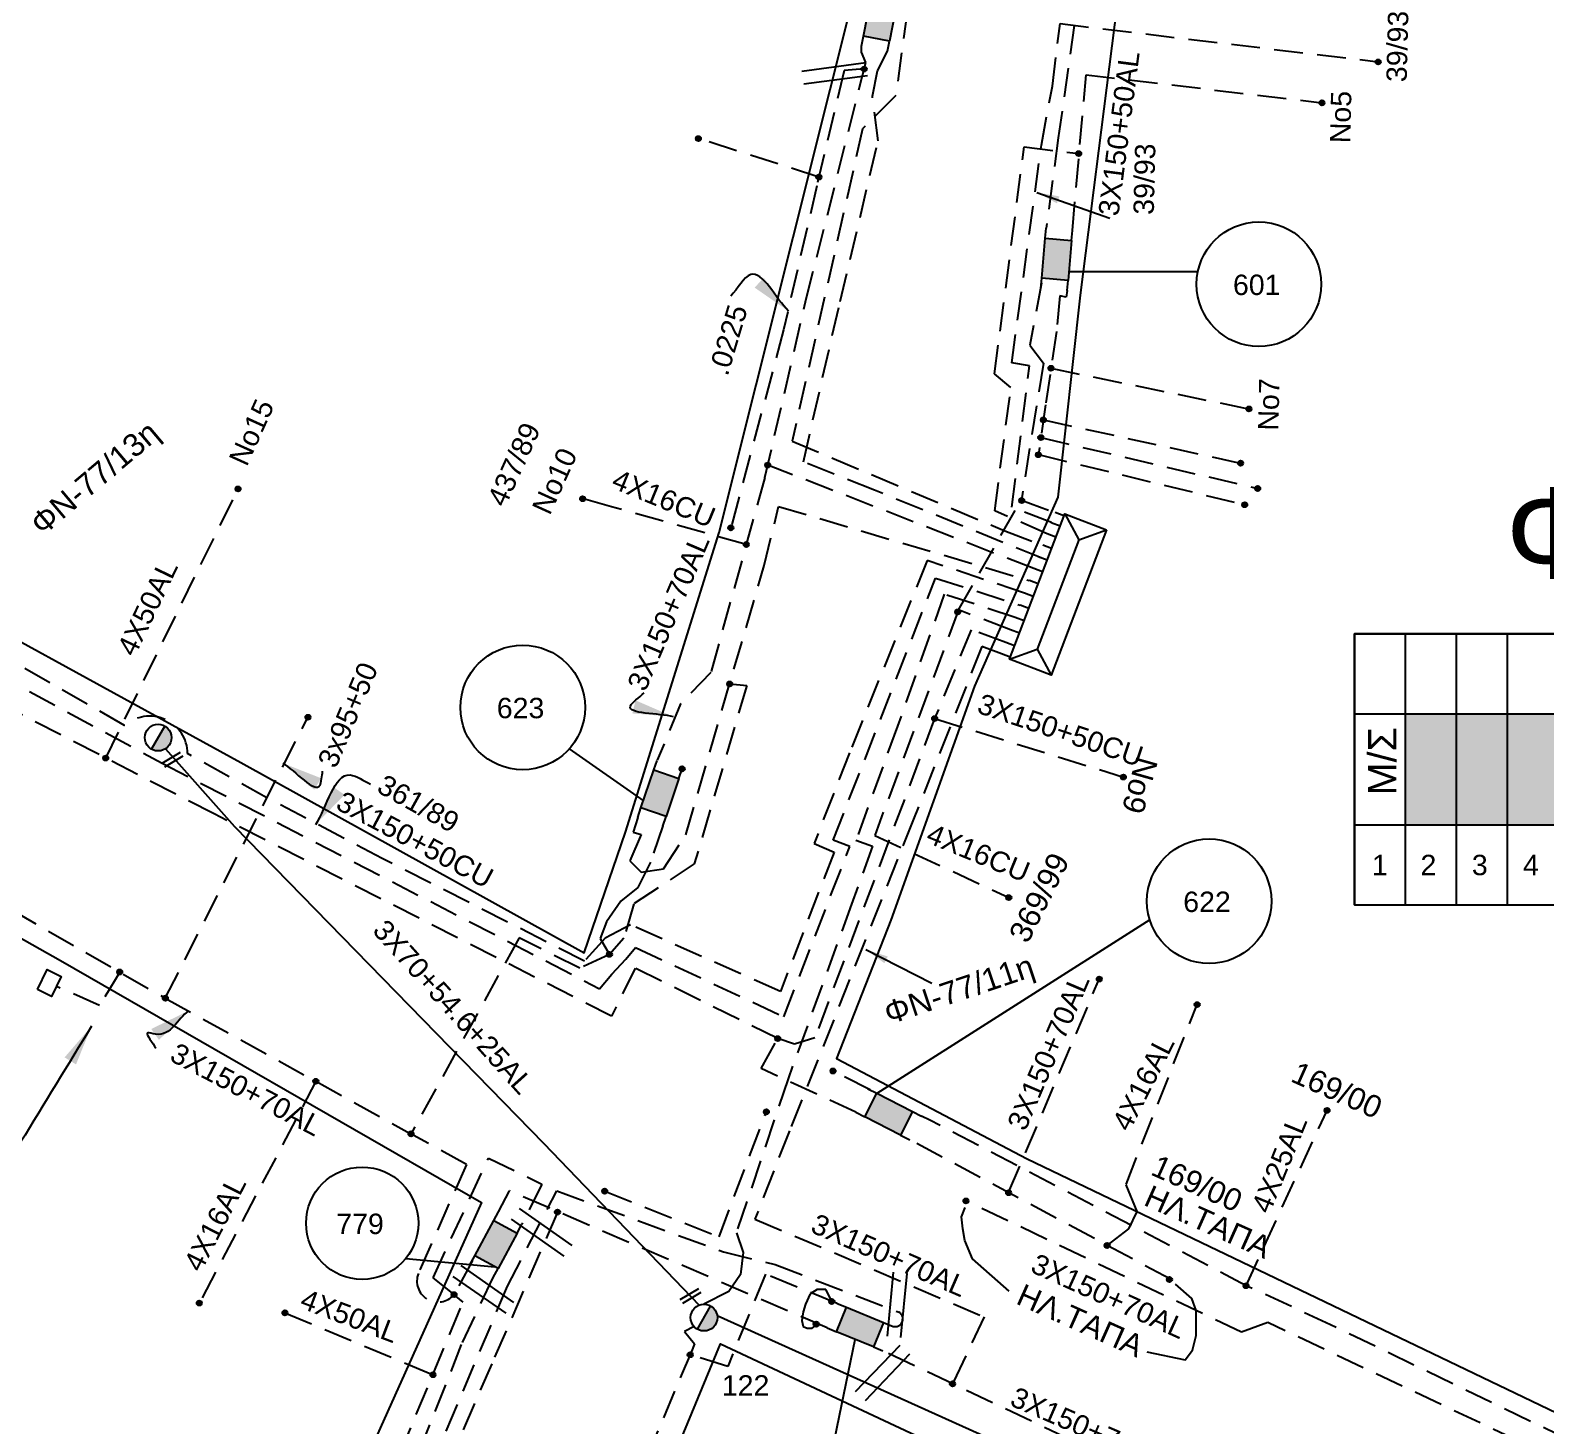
# Model space of a CAD drawing. Header units: millimetres. Extents: x 907 to 2022, y 699 to 1220.
# Drawn here: x 1739.1 to 1806, y 1043.7 to 1105.3 of the extents above; entities that cross this region are included whole.
import ezdxf
from ezdxf.enums import TextEntityAlignment as Align

# ---------------------------------------------------------------- set-up
doc = ezdxf.new("R2010")
doc.units = ezdxf.units.MM
doc.linetypes.add('DASHED', pattern=[19.05, 12.7, -6.35])
for name, color, linetype in [('Link Box 4 Διευθύνσεων', 7, 'Continuous'), ('Άγνωστα', 7, 'Continuous'), ('Ασφαλειοκιβώτια Χ.Τ 13 αναχωρήσεων', 7, 'Continuous'), ('Επιγραφές - Σχήματα', 7, 'Continuous'), ('Επιτοίχιο Κουτί', 7, 'Continuous'), ('Καλώδια ΧΤ   3x150+50AL', 7, 'DASHED'), ('Καλώδια ΧΤ   3x150+50CU', 7, 'DASHED'), ('Μηχανική τομή', 7, 'Continuous'), ('Στύλος ΦΜ', 7, 'Continuous'), ('Στύλος ΦΜ @ 1', 7, 'Continuous'), ('Συνδέσεις', 7, 'Continuous'), ('Συνεστραμμένα ΧΤ   3x70+54.6+25 AL', 7, 'SYN_LINE'), ('Τομή', 7, 'Continuous'), ('Υποσταθμός πόλεως', 7, 'Continuous'), ('Υπόβαθρο ΔΕΗ', 7, 'Continuous'), ('Υπόγεια καλώδια Δικτύου ΧΤ και Παρ. ΧΤ - 3X150+70 AL', 7, 'DASHED'), ('Υπόγεια καλώδια Παροχών ΧΤ   .0225', 7, 'DASHED'), ('Υπόγεια καλώδια Παροχών ΧΤ   4x16AL', 7, 'DASHED'), ('Υπόγεια καλώδια Παροχών ΧΤ   4x16CU', 7, 'DASHED'), ('Υπόγεια καλώδια Παροχών ΧΤ   4x25', 7, 'DASHED'), ('Υπόγεια καλώδια Παροχών ΧΤ   4x50AL', 7, 'DASHED')]:
    doc.layers.add(name, color=color, linetype=linetype)
doc.styles.get("Standard").update_dxf_attribs({"font": 'arial.ttf'})
doc.linetypes.add('SYN_LINE', pattern='A,0.5,-0.0001,["/\\/\\/\\/",Standard,S=0.1,R=0,X=0,Y=-0.05],-0.25', length=0.7501)
doc.dimstyles.new('ISO-25', dxfattribs={"dimtxt": 2.5, "dimasz": 2.5, "dimexe": 1.25, "dimexo": 0.625, "dimtad": 1, "dimtxsty": 'Standard', "dimcen": 2.5, "dimadec": 0, "dimazin": 0, "dimtfac": 1, "dimtmove": 0, "dimatfit": 3, "dimfxl": 1, "dimarcsym": 0})

# ---------------------------------------------------------------- blocks, each defined once
blk = doc.blocks.new('ΥΠΑΡΧΩΝ ΤΣΙΜΕΝΤΕΝΙΟΣ ΣΤΥΛΟΣ')
at = {"layer": 'Στύλος ΦΜ'}
blk.add_hatch(color=256, dxfattribs=at).paths.add_polyline_path([(-1.29, -2.28, 0.574793), (2.62, 0, 0.268822), (1.3, 2.27)])
blk.add_line((-1.29, -2.28), (1.3, 2.27), dxfattribs=at)
blk.add_circle((0, 0), 2.62, dxfattribs=at)
at = {"layer": 'Στύλος ΦΜ', "flags": 4}
for tag, p in [('ΑΡΙΘΜΟΣ', (-4.68, 8.05)), ('ΤΥΠΟΣ', (-4.91, 3.03))]:
    blk.add_attdef(tag, p, '', height=4, dxfattribs=at)
blk = doc.blocks.new('LINK BOX 4 ΑΝΑΧΩΡΗΣΕΩΝ')
at = {"layer": 'Link Box 4 Διευθύνσεων', "ltscale": 40}
blk.add_hatch(color=256, dxfattribs=at).paths.add_polyline_path([(-3.54, 0), (-3.54, -4.67), (3.54, -4.67), (3.54, 0)])
for p, q in [((-3.54, 0), (-5.33, 0)), ((5.33, 0), (3.54, 0)), ((-3.54, -4.67), (-5.33, -4.67)), ((5.33, -4.67), (3.54, -4.67))]:
    blk.add_line(p, q, dxfattribs=at)
blk.add_lwpolyline([(-3.54, -4.67), (-3.54, 0), (3.54, 0), (3.54, -4.67)], close=True, dxfattribs=at)
blk = doc.blocks.new('ΤΟΜΗ')
at = {"layer": 'Τομή', "ltscale": 40}
for p, q in [((-5.68, 0), (5.68, 0)), ((5.68, -2.33), (-5.68, -2.33))]:
    blk.add_line(p, q, dxfattribs=at)
blk = doc.blocks.new('ΜΗΧΑΝΙΚΗ ΤΟΜΗ')
at = {"layer": 'Μηχανική τομή', "ltscale": 40}
for p, q in [((-1.89, 0.78), (1.89, 0.78)), ((1.89, 0), (-1.89, 0))]:
    blk.add_line(p, q, dxfattribs=at)
blk = doc.blocks.new('ΥΠΟΣΤΑΘΜΟΣ ΠΟΛΕΩΣ 13 ΑΝΑΧΩΡΗΣΕΩΝ')
at = {"layer": 'Υποσταθμός πόλεως', "ltscale": 40}
for p, q in [((-11.12, -2.82), (-11.12, -4)), ((-9.53, -2.82), (-9.53, -4)), ((-7.77, -2.82), (-7.77, -4)), ((-5.99, -2.82), (-5.99, -4)), ((-4.14, -2.82), (-4.14, -4)), ((-2.3, -2.82), (-2.3, -4)), ((-0.43, -2.82), (-0.43, -4)), ((1.54, -2.82), (1.54, -4)), ((3.43, -2.82), (3.43, -4)), ((5.39, -2.82), (5.39, -4)), ((7.32, -2.82), (7.32, -4)), ((9.32, -2.82), (9.32, -4)), ((11.11, -2.82), (11.11, -4))]:
    blk.add_line(p, q, dxfattribs=at)
blk.add_lwpolyline([(-11.43, 2.82), (11.43, 2.82), (11.43, -2.82), (-11.43, -2.82)], close=True, dxfattribs=at)
for points in [[(-8.62, 0), (-11.43, 2.82)], [(8.62, 0), (11.43, 2.82)], [(-11.43, -2.82), (-8.62, 0)], [(-8.62, 0), (8.62, 0)], [(11.43, -2.82), (8.62, 0)]]:
    blk.add_lwpolyline(points, dxfattribs=at)
at = {"layer": 'Υποσταθμός πόλεως', "linetype": 'SYN_LINE', "ltscale": 40, "flags": 1}
for tag, p in [('ΜΕΤΑΣΧΗΜΑΤΙΣΜΟΣ', (12.22, 1.68)), ('ΙΣΧΥΣ', (12.2, -1.11)), ('ΑΡΙΘΜΟΣ', (12.32, -3.83))]:
    blk.add_attdef(tag, p, '', height=1.8, dxfattribs=at)
blk = doc.blocks.new('ΑΣΦΑΛΕΙΟΚΙΒΩΤΙΟ ΥΠΟΣΤΑΘΜΟΥ 13 ΑΝΑΧΩΡΗΣΕΩΝ')
at = {"layer": 'Ασφαλειοκιβώτια Χ.Τ 13 αναχωρήσεων', "ltscale": 40}
for p, q in [((-23.86, 58.34), (23.96, 58.34)), ((-9.78, 58.34), (-9.78, -58.66)), ((9.87, 58.34), (9.87, -58.66)), ((23.96, 58.34), (23.96, -45.89)), ((-23.86, 49.34), (23.96, 49.34)), ((-23.86, 40.34), (23.96, 40.34)), ((-23.86, 31.34), (23.96, 31.34)), ((-23.86, 22.34), (23.96, 22.34)), ((-23.86, 13.34), (23.96, 13.34)), ((-23.86, 4.34), (23.96, 4.34)), ((-23.86, -4.66), (23.96, -4.66)), ((-23.86, -13.66), (23.96, -13.66)), ((-23.86, -22.66), (23.96, -22.66)), ((-23.86, -31.66), (23.96, -31.66)), ((-23.86, -40.66), (23.96, -40.66)), ((-23.86, -49.66), (23.96, -49.66))]:
    blk.add_line(p, q, dxfattribs=at)
at = {"layer": 'Ασφαλειοκιβώτια Χ.Τ 13 αναχωρήσεων'}
blk.add_lwpolyline([(-23.86, -58.66), (23.96, -58.66), (23.96, 58.34), (-23.86, 58.34)], close=True, dxfattribs=at)
for s, p in [('1', (-18.64, 55.26)), ('2', (-18.64, 46.69)), ('3', (-18.64, 37.62)), ('4', (-18.64, 28.59)), ('5', (-18.64, 19.58)), ('6', (-18.64, 10.45)), ('7', (-18.64, 2.2)), ('8', (-18.64, -7.48)), ('9', (-18.64, -16.18)), ('10', (-20.44, -25.14)), ('11', (-20.44, -33.94)), ('12', (-20.44, -43.31)), ('13', (-20.44, -51.88))]:
    blk.add_text(s, height=3.6, rotation=270, dxfattribs=at).set_placement(p)
at = {"layer": 'Ασφαλειοκιβώτια Χ.Τ 13 αναχωρήσεων', "ltscale": 40}
for tag, height, p in [('ΟΝΟΜΑ', 5, (1.15, 62.43)), ('ΚΕΙΜΕΝΟ 1', 2, (17.15, 53.4)), ('ΚΕΙΜΕΝΟ 2', 2, (17.15, 44.69)), ('ΚΕΙΜΕΝΟ 3', 2, (16.99, 35.93)), ('ΚΕΙΜΕΝΟ 4', 2, (16.99, 26.95)), ('ΚΕΙΜΕΝΟ 5', 2, (16.99, 18.11)), ('ΚΕΙΜΕΝΟ 6', 2, (16.99, 9.19)), ('ΚΕΙΜΕΝΟ 7', 2, (16.99, 0.11)), ('ΚΕΙΜΕΝΟ 8', 2, (16.99, -8.61)), ('ΚΕΙΜΕΝΟ 9', 2, (16.99, -17.74)), ('ΚΕΙΜΕΝΟ 10', 2, (16.99, -26.96)), ('ΚΕΙΜΕΝΟ 11', 2, (16.99, -36.04)), ('ΚΕΙΜΕΝΟ 12', 2, (16.99, -44.96)), ('ΚΕΙΜΕΝΟ 13', 2, (16.99, -54.16)), ('ΣΧ', 2, (1.2, -60.52))]:
    blk.add_attdef(tag, text='', height=height, dxfattribs=at).set_placement(p, align=Align.MIDDLE_CENTER)
blk = doc.blocks.new('_ΣΥΝΔΕΣΗ')
at = {"layer": 'Συνδέσεις', "linetype": 'SYN_LINE', "ltscale": 40}
blk.add_hatch(color=256, dxfattribs=at).paths.add_polyline_path([(0.5, -0.01, 1), (-0.5, -0.01, 1)])
at = {"layer": 'Συνδέσεις'}
blk.add_circle((0, -0.01), 0.5, dxfattribs=at)
blk = doc.blocks.new('ΕΠΙΤΟΙΧΙΟ ΚΟΥΤΙ')
at = {"layer": 'Επιτοίχιο Κουτί', "ltscale": 40}
blk.add_lwpolyline([(-2.06, 1.35), (1.86, 1.35), (1.86, -1.39), (-2.06, -1.39)], close=True, dxfattribs=at)

msp = doc.modelspace()

# ---------------------------------------------------------------- hatches: boundary and pattern name
at = {"layer": 'Ασφαλειοκιβώτια Χ.Τ 13 αναχωρήσεων'}
h = msp.add_hatch(color=85, dxfattribs=at)
h.dxf.hatch_style = 1
h.paths.add_polyline_path([(1799.773, 1070.258), (1802.023, 1070.258), (1802.023, 1075.172), (1799.773, 1075.172)])
h = msp.add_hatch(color=151, dxfattribs=at)
h.dxf.hatch_style = 1
h.paths.add_polyline_path([(1804.273, 1075.172), (1802.023, 1075.172), (1802.023, 1070.258), (1804.273, 1070.258)])
h = msp.add_hatch(color=133, dxfattribs=at)
h.dxf.hatch_style = 1
h.paths.add_polyline_path([(1806.523, 1075.172), (1804.273, 1075.172), (1804.273, 1070.258), (1806.523, 1070.258)])

# ---------------------------------------------------------------- linework, layer by layer
at = {"layer": 'Άγνωστα', "color": 6, "linetype": 'DASHED', "ltscale": 0.1}
msp.add_lwpolyline([(1783.759, 1082.015), (1776.329, 1085.034), (1773.193, 1086.287), (1774.815, 1093.363), (1776.498, 1100.456), (1776.242, 1102.425), (1776.472, 1103.535), (1776.913, 1104.411)], dxfattribs=at)
at = {"layer": 'Άγνωστα', "color": 156, "linetype": 'DASHED', "ltscale": 0.1}
for points in [[(1785.074, 1096.499), (1785.673, 1103.371), (1796.084, 1102.132)], [(1781.639, 1084.121), (1782.356, 1089.563), (1781.632, 1090.169), (1782.94, 1100.187), (1785.347, 1099.889)]]:
    msp.add_lwpolyline(points, dxfattribs=at)
at = {"layer": 'Άγνωστα', "color": 85, "linetype": 'DASHED', "ltscale": 0.1}
msp.add_lwpolyline([(1773.879, 1098.855), (1768.563, 1100.555)], dxfattribs=at)
at = {"layer": 'Άγνωστα', "color": 133, "linetype": 'DASHED', "ltscale": 0.1}
for points in [[(1783.7, 1094.169), (1783.19, 1091.429), (1783.787, 1090.634), (1782.818, 1084.596)], [(1784.843, 1093.844), (1784.789, 1093.556), (1784.508, 1093.608), (1784.363, 1092.031), (1783.885, 1088.802), (1783.571, 1086.603)], [(1784.124, 1090.417), (1792.861, 1088.622)], [(1783.79, 1088.135), (1792.496, 1086.229)], [(1783.678, 1087.356), (1793.251, 1085.112)], [(1783.571, 1086.603), (1792.678, 1084.393)], [(1780.033, 1079.719), (1782.798, 1084.6)], [(1782.818, 1084.596), (1784.309, 1084.046)]]:
    msp.add_lwpolyline(points, dxfattribs=at)
at = {"layer": 'Άγνωστα', "color": 173, "linetype": 'DASHED', "ltscale": 0.1}
msp.add_lwpolyline([(1717.541, 1088.719), (1723.705, 1085.069), (1733.812, 1079.516), (1734.008, 1078.867), (1744.894, 1072.984), (1764.201, 1063.032), (1764.734, 1063.669), (1765.36, 1064.343), (1765.789, 1064.85), (1772.332, 1061.796), (1775.242, 1069.302), (1774.514, 1069.59), (1779.032, 1081.149), (1782.757, 1079.965)], dxfattribs=at)
at = {"layer": 'Άγνωστα', "color": 27, "linetype": 'DASHED', "ltscale": 0.1}
for points in [[(1782.129, 1078.313), (1780.605, 1078.878), (1778.99, 1074.957), (1773.699, 1060.86), (1772.806, 1060.58), (1772.062, 1060.829), (1765.771, 1063.939), (1764.723, 1061.819), (1747.188, 1070.744), (1736.872, 1076.062), (1725.989, 1082.236), (1716.99, 1087.691)], [(1775.512, 1057.577), (1771.338, 1059.512), (1772.062, 1060.829)]]:
    msp.add_lwpolyline(points, dxfattribs=at)
at = {"layer": 'Άγνωστα', "color": 1, "linetype": 'DASHED', "ltscale": 0.1}
for points in [[(1765.882, 1070.588), (1765.682, 1069.946), (1766.032, 1069.837), (1765.541, 1068.681), (1766.04, 1068.183), (1767.02, 1068.327), (1768, 1069.821), (1771.463, 1081.704), (1772.099, 1084.32), (1783.168, 1081.047)], [(1769.942, 1076.486), (1770.697, 1076.408), (1768.38, 1068.54), (1765.713, 1066.782), (1765.275, 1065.262), (1764.635, 1064.547), (1763.323, 1063.934), (1760.649, 1065.279), (1755.875, 1056.629)], [(1745.03, 1062.614), (1751.322, 1075.011)], [(1766.988, 1070.214), (1766.446, 1068.614), (1765.888, 1067.494), (1765.13, 1066.891), (1764.505, 1065.986), (1764.227, 1065.254), (1764.635, 1064.547)], [(1743.017, 1063.77), (1742.131, 1062.288), (1740.224, 1063.135)]]:
    msp.add_lwpolyline(points, dxfattribs=at)
at = {"layer": 'Άγνωστα', "color": 5, "linetype": 'DASHED', "ltscale": 0.1}
for points in [[(1783.951, 1083.105), (1781.639, 1084.121)], [(1759.738, 1053.19), (1760.23, 1054.107)], [(1774.686, 1049.142), (1771.524, 1050.439), (1769.853, 1046.362), (1768.199, 1046.88)], [(1768.373, 1048.12), (1767.953, 1047.91), (1768.384, 1047.365), (1768.259, 1047.021), (1766.305, 1042.427), (1763.41, 1035.289), (1759.646, 1025.936)]]:
    msp.add_lwpolyline(points, dxfattribs=at)
at = {"layer": 'Άγνωστα', "color": 62, "linetype": 'DASHED', "ltscale": 0.1}
msp.add_lwpolyline([(1782.548, 1079.417), (1779.414, 1080.447), (1777.35, 1074.616), (1775.513, 1069.587), (1776.248, 1069.321), (1775.324, 1066.771), (1772.519, 1059.052), (1770.236, 1052.258), (1770.54, 1051.395), (1770.423, 1050.414), (1769.909, 1049.668), (1768.808, 1049.106)], dxfattribs=at)
at = {"layer": 'Άγνωστα', "color": 7, "linetype": 'DASHED', "ltscale": 0.1}
msp.add_lwpolyline([(1776.14, 1058.575), (1774.504, 1059.403)], dxfattribs=at)
at = {"layer": 'Άγνωστα', "color": 0, "linetype": 'DASHED', "ltscale": 0.1}
msp.add_lwpolyline([(1764.426, 1054.097), (1769.471, 1052.085), (1771.562, 1057.598)], dxfattribs=at)
at = {"layer": 'Επιγραφές - Σχήματα', "ltscale": 0.1}
for points in [[(1790.607, 1094.678), (1784.916, 1094.675)], [(1762.862, 1073.62), (1766.133, 1071.328)], [(1788.483, 1066.072), (1776.439, 1058.415)], [(1782.279, 1049.69), (1780.665, 1051.115), (1780.315, 1051.922), (1780.235, 1052.433), (1780.181, 1052.97), (1780.342, 1053.374)], [(1755.65, 1051.124), (1759.574, 1050.762)], [(1788.358, 1047.002), (1790.053, 1046.652), (1790.376, 1047.082), (1790.537, 1047.728), (1790.537, 1048.83), (1790.349, 1049.368), (1789.623, 1049.986)], [(1774.381, 1042.191), (1775.476, 1047.557)]]:
    msp.add_lwpolyline(points, dxfattribs=at)
at = {"layer": 'Επιγραφές - Σχήματα', "linetype": 'Continuous'}
for centre, radius in [((1793.301, 1094.124), 2.75), ((1760.806, 1075.446), 2.75), ((1791.107, 1066.895), 2.75), ((1753.721, 1052.682), 2.479)]:
    msp.add_circle(centre, radius, dxfattribs=at)
at = {"layer": 'Καλώδια ΧΤ   3x150+50AL', "color": 2, "ltscale": 0.1}
msp.add_lwpolyline([(1776.809, 1151.012), (1781.842, 1148.776), (1781.516, 1142.66), (1780.404, 1128.829), (1779.698, 1121.952), (1779.088, 1115.664), (1777.271, 1102.452), (1775.809, 1100.985), (1772.698, 1087.199), (1782.089, 1083.242), (1783.761, 1082.606)], dxfattribs=at)
at = {"layer": 'Καλώδια ΧΤ   3x150+50AL', "color": 5, "ltscale": 0.1}
for points in [[(1782.397, 1084.286), (1783.17, 1090.516), (1782.394, 1090.649), (1783.699, 1100.262), (1784.186, 1102.863), (1784.186, 1102.863), (1784.523, 1105.624), (1798.568, 1103.938)], [(1784.14, 1083.601), (1782.397, 1084.286)]]:
    msp.add_lwpolyline(points, dxfattribs=at)
at = {"layer": 'Καλώδια ΧΤ   3x150+50AL', "color": 133, "ltscale": 0.1}
msp.add_lwpolyline([(1816.35, 1036.928), (1816.037, 1038.625), (1815.583, 1038.967), (1796.47, 1048.201), (1792.736, 1049.927), (1778.784, 1057.237), (1778.784, 1057.237), (1778.415, 1057.411)], dxfattribs=at)
at = {"layer": 'Καλώδια ΧΤ   3x150+50AL', "color": 27, "ltscale": 0.1}
msp.add_lwpolyline([(1886.488, 1055.759), (1885.769, 1055.441), (1884.18, 1050.787), (1878.543, 1036.39), (1874.272, 1025.479), (1868.119, 1010.568), (1861.181, 1013.727), (1845.621, 1021.506), (1823.137, 1032.545), (1815.419, 1036.225), (1815.127, 1038.173), (1793.69, 1048.295), (1792.533, 1047.873), (1780.369, 1053.669), (1780.369, 1053.669), (1780.369, 1053.669)], dxfattribs=at)
at = {"layer": 'Καλώδια ΧΤ   3x150+50CU', "color": 151, "ltscale": 0.1}
msp.add_lwpolyline([(1782.959, 1080.495), (1778.658, 1081.929), (1775.228, 1073.437), (1773.669, 1069.437), (1774.556, 1069.065), (1772.178, 1062.909), (1765.57, 1065.853), (1764.439, 1065.267), (1763.537, 1064.246), (1754.604, 1068.783), (1749.518, 1071.456), (1746.016, 1073.408, 0.642125), (1743.235, 1074.645), (1718.193, 1088.943), (1707.28, 1095.153), (1693.701, 1102.785), (1691.255, 1104.764)], format="xyb", dxfattribs=at)
at = {"layer": 'Καλώδια ΧΤ   3x150+50CU', "color": 27, "ltscale": 0.1}
msp.add_lwpolyline([(1778.99, 1074.957), (1787.319, 1072.374)], dxfattribs=at)
at = {"layer": 'Συνεστραμμένα ΧΤ   3x70+54.6+25 AL', "color": 62, "ltscale": 10}
for points in [[(1745.031, 1073.619), (1748.08, 1070.189), (1761.742, 1056.202), (1768.596, 1049.066)], [(1769.389, 1048.614), (1784.428, 1041.835)]]:
    msp.add_lwpolyline(points, dxfattribs=at)
at = {"layer": 'Υπόβαθρο ΔΕΗ', "ltscale": 0.1}
for points in [[(1705.292, 1115.664), (1695.743, 1107.254), (1696.229, 1101.851), (1714.565, 1091.642), (1731.233, 1082.4), (1748.357, 1073.02), (1763.523, 1064.623), (1765.34, 1069.935), (1769.477, 1083.171), (1776.017, 1109.244), (1776.599, 1111.949), (1776.948, 1115.664)], [(1788.213, 1115.664), (1785.408, 1093.639), (1784.427, 1084.726), (1780.75, 1076.392), (1777.05, 1066.051), (1774.661, 1059.957), (1783.072, 1055.524), (1820.701, 1037.475), (1861.642, 1017.24), (1878.383, 1057.234), (1883.357, 1069.871), (1886.997, 1079.026), (1856.355, 1105.586), (1844.742, 1115.664)], [(1674.26, 1026.663), (1694.471, 1057.055), (1670.939, 1076.884), (1688.482, 1093.368), (1688.482, 1093.368), (1704.129, 1084.602), (1721.258, 1075.07), (1740.403, 1064.284), (1758.983, 1053.604), (1754.187, 1042.915), (1740.304, 1011.569)], [(1754.738, 1011.569), (1769.533, 1047.36), (1787.475, 1038.964), (1798.438, 1033.813), (1813.084, 1026.779), (1844.599, 1011.569)]]:
    msp.add_lwpolyline(points, dxfattribs=at)
at = {"layer": 'Υπόγεια καλώδια Δικτύου ΧΤ και Παρ. ΧΤ - 3X150+70 AL', "color": 1, "ltscale": 0.1}
msp.add_line((1758.318, 1055.28), (1755.973, 1056.574), dxfattribs=at)
at = {"layer": 'Υπόγεια καλώδια Δικτύου ΧΤ και Παρ. ΧΤ - 3X150+70 AL', "color": 30, "ltscale": 0.1}
msp.add_lwpolyline([(1789.207, 1128.902), (1788.591, 1128.961), (1787.342, 1115.664), (1786.639, 1109.635), (1785.561, 1109.503), (1785.415, 1107.425), (1784.446, 1100.584), (1783.912, 1096.6)], dxfattribs=at)
at = {"layer": 'Υπόγεια καλώδια Δικτύου ΧΤ και Παρ. ΧΤ - 3X150+70 AL', "color": 85, "ltscale": 0.1}
for points in [[(1771.495, 1085.595), (1773.324, 1093.473), (1775.949, 1103.906), (1775.765, 1104.359), (1775.766, 1104.63)], [(1783.368, 1081.571), (1771.622, 1086.143)], [(1771.495, 1085.595), (1769.108, 1076.99), (1767.778, 1075.605), (1766.737, 1073.112)]]:
    msp.add_lwpolyline(points, dxfattribs=at)
at = {"layer": 'Υπόγεια καλώδια Δικτύου ΧΤ και Παρ. ΧΤ - 3X150+70 AL', "color": 173, "ltscale": 0.1}
for points in [[(1781.938, 1077.811), (1781.075, 1078.139), (1778.057, 1070.513), (1772.58, 1056.763), (1771.059, 1052.865), (1781.178, 1048.547), (1779.779, 1045.596)], [(1795.917, 1036.44), (1796.284, 1037.004), (1794.825, 1037.576), (1795.316, 1038.23), (1776.708, 1047.052)]]:
    msp.add_lwpolyline(points, dxfattribs=at)
at = {"layer": 'Υπόγεια καλώδια Δικτύου ΧΤ και Παρ. ΧΤ - 3X150+70 AL', "color": 1, "ltscale": 0.1}
for points in [[(1726.654, 1073.165), (1745.03, 1062.614), (1755.973, 1056.574)], [(1758.318, 1055.28), (1756.199, 1050.469)], [(1758.584, 1051.04), (1757.775, 1049.531)]]:
    msp.add_lwpolyline(points, dxfattribs=at)
at = {"layer": 'Υπόγεια καλώδια Δικτύου ΧΤ και Παρ. ΧΤ - 3X150+70 AL', "color": 133, "ltscale": 0.1}
for points in [[(1782.254, 1054.033), (1786.258, 1063.46)], [(1789.398, 1050.207), (1777.887, 1056.371)], [(1757.775, 1049.531), (1756.857, 1050.277), (1759.29, 1055.559), (1761.655, 1054.41), (1760.766, 1052.638)], [(1750.552, 1032.393), (1751.545, 1034.633), (1754.639, 1040.724), (1758.18, 1049.201), (1757.687, 1049.602)]]:
    msp.add_lwpolyline(points, dxfattribs=at)
at = {"layer": 'Υπόγεια καλώδια Δικτύου ΧΤ και Παρ. ΧΤ - 3X150+70 AL', "color": 2, "ltscale": 0.1}
for points in [[(1750.348, 1027.056), (1750.736, 1027.328), (1752.725, 1031.607), (1753.334, 1033.088), (1753.35, 1034.623), (1755.953, 1040), (1760.132, 1049.906), (1762.313, 1054.112)], [(1762.313, 1054.112), (1769.672, 1051.419), (1771.952, 1050.855), (1777.423, 1048.754)]]:
    msp.add_lwpolyline(points, dxfattribs=at)
at = {"layer": 'Υπόγεια καλώδια Δικτύου ΧΤ και Παρ. ΧΤ - 3X150+70 AL', "color": 5, "ltscale": 0.1}
for points in [[(1774.243, 1048.062), (1760.23, 1054.107)], [(1762.34, 1053.174), (1759.44, 1046.478), (1755.511, 1037.436), (1753.901, 1033.905), (1754.076, 1032.675), (1750.601, 1025.823), (1745.199, 1028.339)]]:
    msp.add_lwpolyline(points, dxfattribs=at)
at = {"layer": 'Υπόγεια καλώδια Δικτύου ΧΤ και Παρ. ΧΤ - 3X150+70 AL', "color": 6, "ltscale": 0.1}
msp.add_lwpolyline([(1745.853, 1029.693), (1750.117, 1027.854), (1752.617, 1033.692), (1752.664, 1035.014), (1754.832, 1039.063), (1758.149, 1047.425), (1759.506, 1050.291)], dxfattribs=at)
at = {"layer": 'Υπόγεια καλώδια Δικτύου ΧΤ και Παρ. ΧΤ - 3X150+70 AL', "color": 7, "ltscale": 0.1}
msp.add_lwpolyline([(1774.46, 1049.22), (1774.193, 1049.753), (1774.193, 1049.753), (1774.193, 1049.753), (1773.806, 1049.759), (1773.499, 1049.566), (1773.286, 1049.113), (1773.179, 1048.766), (1773.125, 1048.393), (1773.179, 1048.126), (1773.366, 1048.046), (1773.579, 1048.046), (1773.713, 1048.153), (1773.819, 1048.286)], dxfattribs=at)
at = {"layer": 'Υπόγεια καλώδια Δικτύου ΧΤ και Παρ. ΧΤ - 3X150+70 AL', "color": 1, "ltscale": 0.1}
msp.add_arc((1757.066, 1050.133), 0.93, 158.80804, 319.61998, dxfattribs=at)
at = {"layer": 'Υπόγεια καλώδια Δικτύου ΧΤ και Παρ. ΧΤ - 3X150+70 AL', "color": 2, "ltscale": 0.1}
msp.add_arc((1777.245, 1048.461), 0.343, 254.07029, 58.8244, dxfattribs=at)
at = {"layer": 'Υπόγεια καλώδια Παροχών ΧΤ   .0225', "color": 85, "ltscale": 0.1}
msp.add_lwpolyline([(1775.878, 1103.624), (1774.995, 1103.551), (1773.788, 1098.471), (1772.32, 1092.104), (1769.993, 1083.377)], dxfattribs=at)
at = {"layer": 'Υπόγεια καλώδια Παροχών ΧΤ   4x16AL', "color": 133, "ltscale": 0.1}
msp.add_lwpolyline([(1786.603, 1051.701), (1787.554, 1052.432), (1787.922, 1053.198), (1787.438, 1054.396), (1790.578, 1062.335)], dxfattribs=at)
at = {"layer": 'Υπόγεια καλώδια Παροχών ΧΤ   4x16AL', "color": 1, "ltscale": 0.1}
msp.add_lwpolyline([(1751.674, 1058.947), (1746.53, 1049.16)], dxfattribs=at)
at = {"layer": 'Υπόγεια καλώδια Παροχών ΧΤ   4x16CU', "color": 85, "ltscale": 0.1}
msp.add_lwpolyline([(1770.675, 1082.639), (1764.719, 1084.306), (1763.451, 1084.661)], dxfattribs=at)
at = {"layer": 'Υπόγεια καλώδια Παροχών ΧΤ   4x16CU', "color": 133, "ltscale": 0.1}
msp.add_lwpolyline([(1782.342, 1078.874), (1780.042, 1079.749), (1776.345, 1069.801), (1782.262, 1067.058)], dxfattribs=at)
at = {"layer": 'Υπόγεια καλώδια Παροχών ΧΤ   4x25', "color": 133, "ltscale": 0.1}
msp.add_lwpolyline([(1792.736, 1049.927), (1796.31, 1057.664)], dxfattribs=at)
at = {"layer": 'Υπόγεια καλώδια Παροχών ΧΤ   4x50AL', "color": 27, "ltscale": 0.1}
msp.add_lwpolyline([(1742.4, 1073.212), (1748.241, 1085.087)], dxfattribs=at)
at = {"layer": 'Υπόγεια καλώδια Παροχών ΧΤ   4x50AL', "color": 133, "ltscale": 0.1}
msp.add_lwpolyline([(1750.308, 1048.726), (1756.841, 1045.997)], dxfattribs=at)

# ---------------------------------------------------------------- block references
at = {"layer": 'Link Box 4 Διευθύνσεων'}
for p, xscale, yscale, zscale, rotation in [((1777.162, 1105.72), 0.2499999999999998, 0.2499999999999998, 0.2499999999999998, 259.1884953958856), ((1784.959, 1095.172), 0.2499999999999997, 0.2499999999999997, 0.2499999999999997, 265.0217231339023), ((1767.415, 1071.475), 0.2499999999999997, 0.2499999999999997, 0.2499999999999997, 251.2885880689491), ((1776.699, 1056.974), 0.2499999999999997, 0.2499999999999997, 0.2499999999999997, 153.0689047964616), ((1760.136, 1051.464), 0.2499999999999997, 0.2499999999999997, 0.2499999999999997, 241.7650734576242), ((1775.476, 1047.557), 0.2499999999999997, 0.2499999999999997, 0.2499999999999997, 157.7053147518739)]:
    msp.add_blockref('LINK BOX 4 ΑΝΑΧΩΡΗΣΕΩΝ', p, dxfattribs=dict(at, xscale=xscale, yscale=yscale, zscale=zscale, rotation=rotation))
at = {"layer": 'Ασφαλειοκιβώτια Χ.Τ 13 αναχωρήσεων'}
ref = msp.add_blockref('ΑΣΦΑΛΕΙΟΚΙΒΩΤΙΟ ΥΠΟΣΤΑΘΜΟΥ 13 ΑΝΑΧΩΡΗΣΕΩΝ', (1812.108, 1072.703), dxfattribs=dict(at, xscale=0.25, yscale=0.25, zscale=0.25, rotation=90))
ref.add_attrib('ΣΧ', '3-68047', dxfattribs={"ltscale": 40, "height": 0.5, "rotation": 90}).set_placement((1827.239, 1073.004), align=Align.MIDDLE_CENTER)
at = {"layer": 'Επιτοίχιο Κουτί', "xscale": 0.25, "yscale": 0.25, "zscale": 0.25, "rotation": 64.25176360012827}
msp.add_blockref('ΕΠΙΤΟΙΧΙΟ ΚΟΥΤΙ', (1739.922, 1063.308), dxfattribs=at)
at = {"layer": 'Μηχανική τομή', "xscale": 0.2499999999999995, "yscale": 0.2499999999999995, "zscale": 0.2499999999999995, "rotation": 210.8644879468936}
for p in [(1745.301, 1073.227), (1768.168, 1049.554)]:
    msp.add_blockref('ΜΗΧΑΝΙΚΗ ΤΟΜΗ', p, dxfattribs=at)
at = {"layer": 'Στύλος ΦΜ @ 1', "ltscale": 40, "xscale": 0.2249999999999091, "yscale": 0.2249999999999091, "zscale": 0.2249999999999091}
msp.add_blockref('ΥΠΑΡΧΩΝ ΤΣΙΜΕΝΤΕΝΙΟΣ ΣΤΥΛΟΣ', (1744.712, 1074.114), dxfattribs=at)
at = {"layer": 'Στύλος ΦΜ @ 1', "ltscale": 40}
ref = msp.add_blockref('ΥΠΑΡΧΩΝ ΤΣΙΜΕΝΤΕΝΙΟΣ ΣΤΥΛΟΣ', (1768.808, 1048.517), dxfattribs=dict(at, xscale=0.2249999999999091, yscale=0.2249999999999091, zscale=0.2249999999999091))
ref.add_attrib('ΤΥΠΟΣ', '122', (1769.596, 1045.075), dxfattribs={"layer": 'Στύλος ΦΜ', "height": 0.9, "flags": 4})
at = {"layer": 'Συνδέσεις', "xscale": 0.2249999999999091, "yscale": 0.2249999999999091, "zscale": 0.2249999999999091}
for p in [(1775.878, 1103.624), (1798.568, 1103.938), (1796.084, 1102.132), (1768.563, 1100.555), (1785.347, 1099.889), (1773.879, 1098.855), (1784.124, 1090.417), (1792.861, 1088.622), (1783.79, 1088.135), (1783.678, 1087.356), (1783.571, 1086.603), (1792.496, 1086.229), (1771.622, 1086.143), (1748.242, 1085.09), (1793.251, 1085.112), (1763.451, 1084.661), (1782.833, 1084.577), (1792.678, 1084.393), (1769.993, 1083.377), (1770.675, 1082.639), (1780.008, 1079.665), (1769.943, 1076.488), (1751.323, 1075.013), (1778.99, 1074.957), (1742.401, 1073.215), (1767.843, 1072.74), (1787.319, 1072.374), (1782.262, 1067.058), (1764.635, 1064.549), (1743.018, 1063.773), (1786.258, 1063.46), (1745.031, 1062.617), (1790.578, 1062.335), (1772.062, 1060.831), (1751.675, 1058.95), (1774.504, 1059.403), (1771.562, 1057.6), (1796.31, 1057.664), (1755.875, 1056.631), (1764.427, 1054.099), (1780.369, 1053.669), (1782.254, 1054.033), (1762.341, 1053.177), (1786.603, 1051.701), (1789.354, 1050.201), (1757.775, 1049.533), (1792.736, 1049.927), (1746.53, 1049.162), (1774.449, 1049.23), (1750.308, 1048.729), (1773.761, 1048.23), (1768.199, 1046.88), (1756.842, 1046), (1779.779, 1045.596)]:
    msp.add_blockref('_ΣΥΝΔΕΣΗ', p, dxfattribs=at)
at = {"layer": 'Τομή'}
for p, xscale, yscale, zscale, rotation in [((1774.616, 1103.142), 0.2499999999999998, 0.2499999999999998, 0.2499999999999998, 187.5366287510874), ((1761.477, 1052.041), 0.2499999999999431, 0.2499999999999431, 0.2499999999999431, 144.9835148427949), ((1758.906, 1049.524), 0.2499999999999897, 0.2499999999999897, 0.2499999999999897, 144.9835148428024), ((1777.619, 1049.052), 0.2500000000000277, 0.2500000000000277, 0.2500000000000277, 264.508231104352), ((1776.899, 1045.873), 0.2500000000000297, 0.2500000000000297, 0.2500000000000297, 226.2328604537138)]:
    msp.add_blockref('ΤΟΜΗ', p, dxfattribs=dict(at, xscale=xscale, yscale=yscale, zscale=zscale, rotation=rotation))
at = {"layer": 'Υποσταθμός πόλεως', "xscale": 0.3, "yscale": 0.35, "zscale": 0.2499999999999999, "rotation": 249.1742997490507}
msp.add_blockref('ΥΠΟΣΤΑΘΜΟΣ ΠΟΛΕΩΣ 13 ΑΝΑΧΩΡΗΣΕΩΝ', (1784.432, 1080.429), dxfattribs=at)

# ---------------------------------------------------------------- texts
at = {"layer": 'Επιγραφές - Σχήματα', "char_height": 0.9, "attachment_point": 1}
for s, width, insert, rotation in [('39/93', 10.09091, (1798.926, 1103.057), 88.60083), ('No5', 10.09091, (1796.432, 1100.361), 88.60083), ('39/93', 10.09091, (1787.76, 1097.202), 88.60083), ('No7', 10.09091, (1793.258, 1087.676), 88.60083), ('No15', 10.09091, (1747.802, 1086.41), 65.603), ('437/89', 10.09091, (1759.207, 1084.609), 65.603), ('No10', 10.09091, (1761.181, 1084.257), 65.603), ('3x95+50', 10.09091, (1751.725, 1073.057), 67.12894), ('{\\H1.0833x;No9}', 10.09091, (1788.854, 1073.074), 254.26077), ('361/89', 10.09091, (1754.743, 1072.534), 330.96105), ('{\\H1.0833x;369/99}', 10.09091, (1782.224, 1065.417), 63.21011), ('{\\H1.0833x;169/00}', 10.09091, (1795.047, 1059.853), 335.93796), ('{\\H1.0833x;169/00}', 10.09091, (1788.87, 1055.737), 335.93796), ('{\\H1.0833x;ΗΛ.ΤΑΠΑ}', 12.2315, (1788.56, 1054.395), 335.93796), ('{\\H1.0833x;ΗΛ.ΤΑΠΑ}', 12.2315, (1782.925, 1050.04), 335.93796)]:
    msp.add_mtext_dynamic_manual_height_columns(s, width=width, gutter_width=12.5, heights=[0], dxfattribs=dict(at, insert=insert, rotation=rotation))
at = {"layer": 'Επιγραφές - Σχήματα', "attachment_point": 1}
for s, insert, char_height in [('601', (1792.158, 1094.547), 0.9), ('ΦΝ-77', (1804.176, 1085.153), 4), ('623', (1759.662, 1075.87), 0.9), ('622', (1789.963, 1067.318), 0.9), ('779', (1752.577, 1053.105), 0.9)]:
    msp.add_mtext_dynamic_manual_height_columns(s, width=10.09091, gutter_width=12.5, heights=[0], dxfattribs=dict(at, insert=insert, char_height=char_height))
at = {"layer": 'Επιγραφές - Σχήματα', "linetype": 'Continuous', "char_height": 1, "width": 23.56556, "attachment_point": 1}
for s, insert, rotation in [('ΦΝ-77/13η', (1738.964, 1083.746), 40.14928), ('ΦΝ-77/11η', (1776.652, 1062.386), 18.49929)]:
    msp.add_mtext(s, dxfattribs=dict(at, insert=insert, rotation=rotation))
at = {"layer": 'Επιγραφές - Σχήματα', "color": 7, "linetype": 'Continuous', "insert": (1798.121, 1071.564), "char_height": 1.25, "width": 5.6619, "attachment_point": 1, "rotation": 90}
msp.add_mtext('Μ/Σ', dxfattribs=at)
at = {"layer": 'Καλώδια ΧΤ   3x150+50AL', "color": 7, "insert": (1786.205, 1097.215), "char_height": 0.9, "width": 84.18588, "attachment_point": 1, "rotation": 82.5591}
msp.add_mtext('3X150+50AL', dxfattribs=at)
at = {"layer": 'Καλώδια ΧΤ   3x150+50CU', "color": 7, "char_height": 0.9, "width": 84.18588, "attachment_point": 1}
for insert, rotation in [((1781.093, 1076.082), 341.44606), ((1752.919, 1071.791), 331.96189)]:
    msp.add_mtext('3X150+50CU', dxfattribs=dict(at, insert=insert, rotation=rotation))
at = {"layer": 'Συνεστραμμένα ΧΤ   3x70+54.6+25 AL', "color": 7, "insert": (1754.8, 1066.171), "char_height": 0.9, "width": 84.18588, "attachment_point": 1, "rotation": 311.97581}
msp.add_mtext('3X70+54.6+25AL', dxfattribs=at)
at = {"layer": 'Υπόγεια καλώδια Δικτύου ΧΤ και Παρ. ΧΤ - 3X150+70 AL', "color": 7, "char_height": 0.9, "width": 84.18588, "attachment_point": 1}
for insert, rotation in [((1765.389, 1076.453), 66.94206), ((1782.162, 1057.058), 66.94206), ((1745.583, 1060.686), 332.27224), ((1773.816, 1053.138), 336.53553), ((1783.534, 1051.378), 335.69604), ((1782.614, 1045.491), 336.53553)]:
    msp.add_mtext('3X150+70AL', dxfattribs=dict(at, insert=insert, rotation=rotation))
at = {"layer": 'Υπόγεια καλώδια Παροχών ΧΤ   .0225', "color": 7, "insert": (1768.988, 1090.287), "char_height": 0.9, "width": 84.18588, "attachment_point": 1, "rotation": 73.43477}
msp.add_mtext('.0225', dxfattribs=at)
at = {"layer": 'Υπόγεια καλώδια Παροχών ΧΤ   4x16AL', "color": 7, "char_height": 0.9, "width": 84.18588, "attachment_point": 1, "rotation": 63.05122}
for insert in [(1786.78, 1057.084), (1745.8, 1050.882)]:
    msp.add_mtext('4X16AL', dxfattribs=dict(at, insert=insert))
at = {"layer": 'Υπόγεια καλώδια Παροχών ΧΤ   4x16CU', "color": 7, "char_height": 0.9, "width": 84.18588, "attachment_point": 1, "rotation": 337.69138}
for insert in [(1765.01, 1085.99), (1778.892, 1070.349)]:
    msp.add_mtext('4X16CU', dxfattribs=dict(at, insert=insert))
at = {"layer": 'Υπόγεια καλώδια Παροχών ΧΤ   4x25', "color": 7, "insert": (1792.941, 1053.39), "char_height": 0.9, "width": 84.18588, "attachment_point": 1, "rotation": 67.88012}
msp.add_mtext('4X25AL', dxfattribs=at)
at = {"layer": 'Υπόγεια καλώδια Παροχών ΧΤ   4x50AL', "color": 7, "char_height": 0.9, "width": 84.18588, "attachment_point": 1}
for insert, rotation in [((1742.864, 1078.03), 64.3163), ((1751.235, 1049.809), 339.20426)]:
    msp.add_mtext('4X50AL', dxfattribs=dict(at, insert=insert, rotation=rotation))

# ---------------------------------------------------------------- leaders
at = {"layer": 'Επιγραφές - Σχήματα', "ltscale": 40}
for points in [[(1783.502, 1098.177), (1786.722, 1097.043)], [(1775.952, 1064.76), (1778.872, 1063.281)]]:
    msp.add_leader(points, dimstyle='ISO-25', override={"dimasz": 1, "dimtad": 0}, dxfattribs=at)
at = {"layer": 'Επιγραφές - Σχήματα', "path_type": 1}
for points, override in [([(1772.539, 1092.938), (1770.869, 1094.552), (1769.993, 1093.594)], {"dimasz": 1.8, "dimtad": 0}), ([(1767.462, 1075.036), (1765.557, 1075.509), (1766.16, 1076.084)], {"dimasz": 1.8, "dimtad": 0}), ([(1750.21, 1072.989), (1751.856, 1072.009), (1751.975, 1072.633)], {"dimasz": 1.8, "dimtad": 0}), ([(1751.668, 1070.284), (1753.19, 1072.468), (1754.094, 1072.062)], {"dimasz": 1.8, "dimtad": 0}), ([(1746.05, 1062.052), (1744.6, 1061.027), (1744.253, 1061.081), (1744.611, 1060.402)], {"dimasz": 1.8, "dimgap": 0.625, "dimtad": 0}), ([(1741.775, 1061.383), (1735.509, 1051.124)], {"dimasz": 1.8, "dimtad": 0})]:
    msp.add_leader(points, dimstyle='ISO-25', override=override, dxfattribs=at)

doc.saveas('drawing.dxf')
